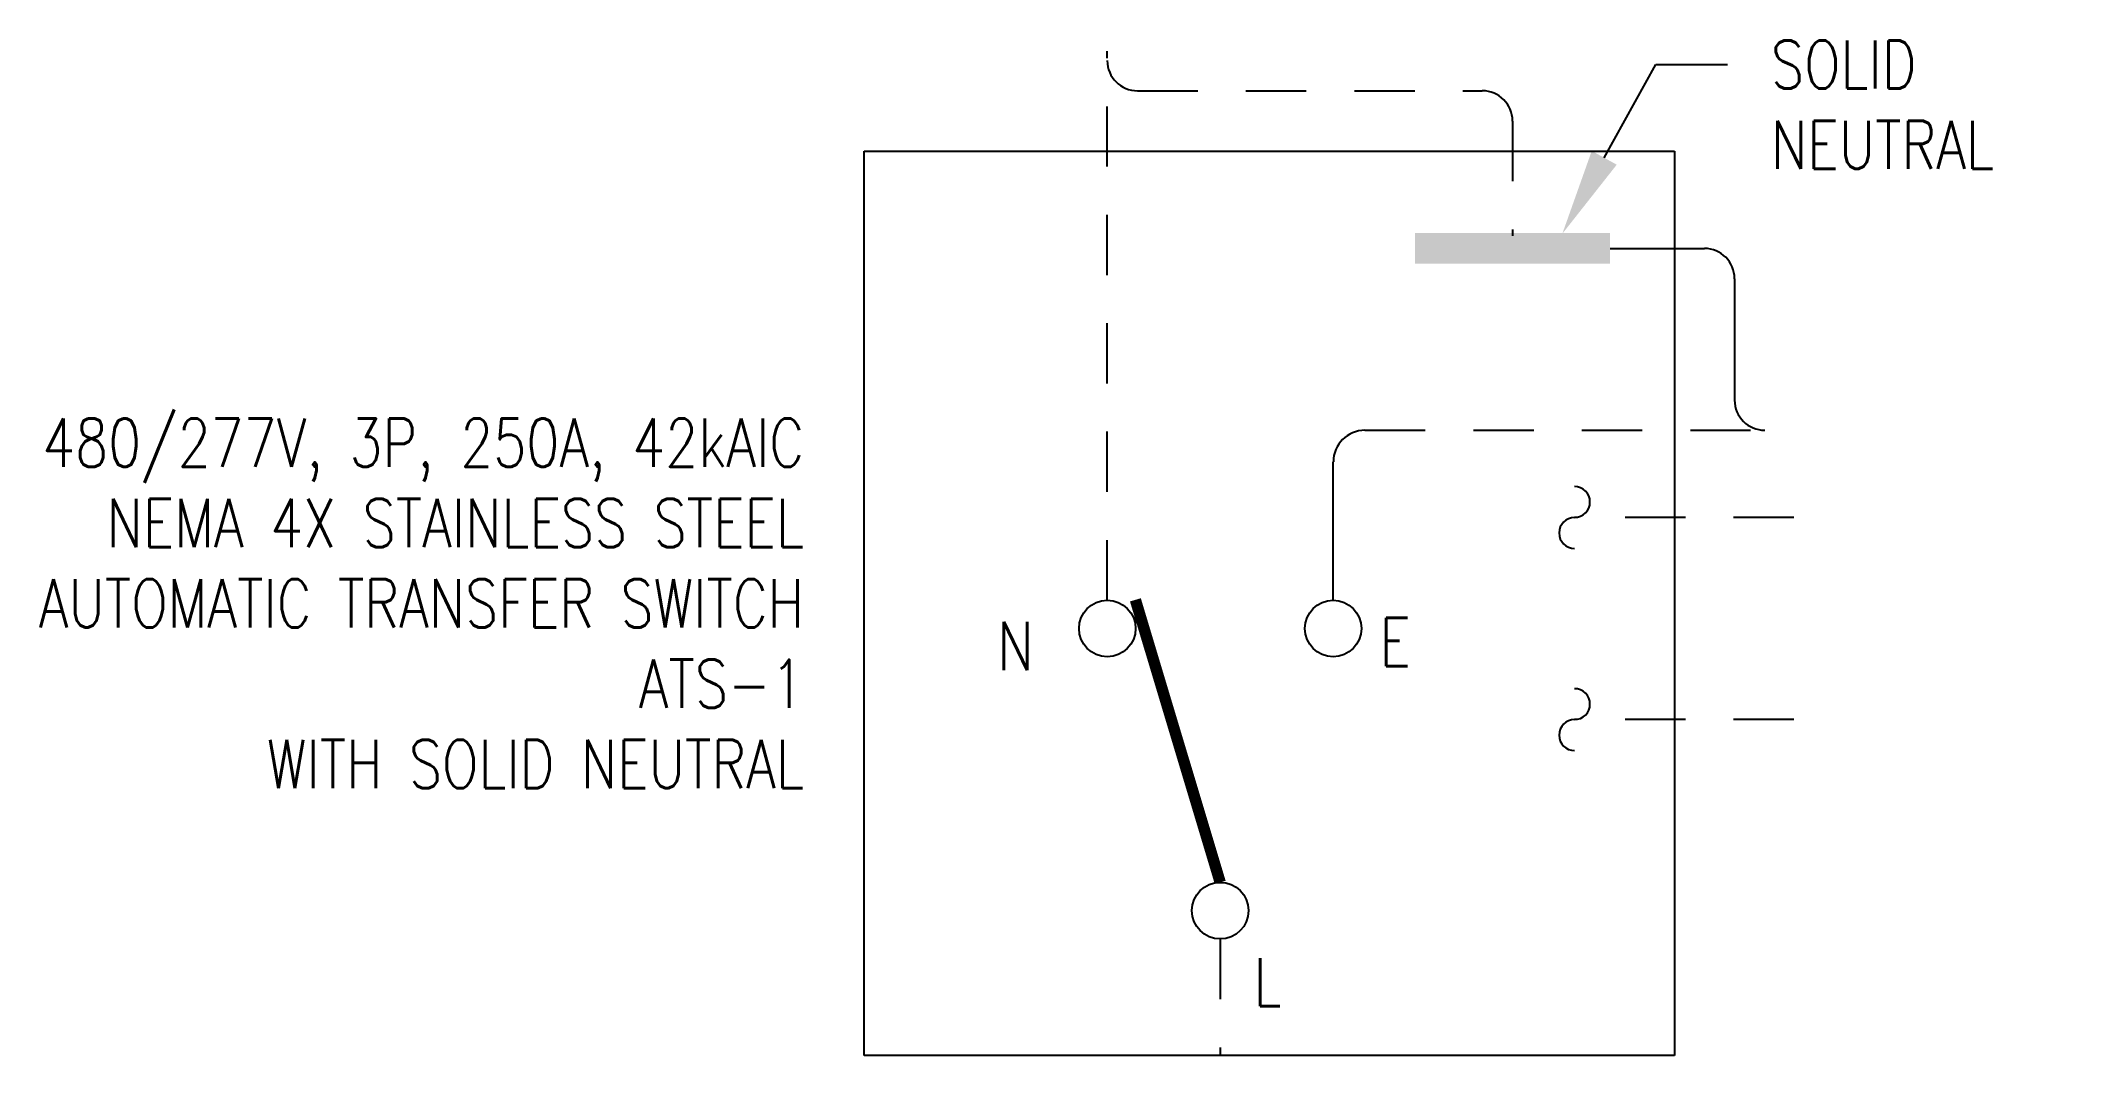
# Model space of a CAD drawing. Header units: inches. Extents: x -2.21 to 1.98, y -1.88 to 0.23.
import ezdxf
from ezdxf import colors
from ezdxf.entities.mleader import LeaderData, LeaderLine
from ezdxf.math import Vec2, Vec3

# ---------------------------------------------------------------- set-up
doc = ezdxf.new("R2010")
doc.units = ezdxf.units.IN
doc.header["$MEASUREMENT"] = 0
doc.linetypes.add('HIDDEN2', pattern=[0.1875, 0.125, -0.0625])
doc.layers.add('E_ELECT_ANNO', color=7, linetype='Continuous')
doc.layers.add('E_ELECT_EQUIP', color=2, linetype='Continuous')
doc.styles.add('EDEC 0.1', font='romans.shx', dxfattribs={"width": 0.8, "height": 0.1})

msp = doc.modelspace()

# ---------------------------------------------------------------- hatches: boundary and pattern name
at = {"layer": 'E_ELECT_EQUIP'}
msp.add_hatch(color=256, dxfattribs=at).paths.add_polyline_path([(1.0428, -0.1704), (0.6384, -0.1704), (0.6384, -0.234), (1.0428, -0.234)])

# ---------------------------------------------------------------- linework, layer by layer
at = {"layer": 'E_ELECT_EQUIP', "color": 0, "linetype": 'HIDDEN2'}
for p, q in [((0, -0.9323), (0, 0.2075)), ((0.0627, 0.125), (0.7779, 0.125)), ((0.8406, 0.0623), (0.8406, -0.176)), ((0.5345, -0.5794), (1.4241, -0.5794)), ((1.4241, -0.7606), (0.9692, -0.7606)), ((1.4241, -1.1801), (0.9692, -1.18)), ((0.2342, -1.6352), (0.2342, -1.8773))]:
    msp.add_line(p, q, dxfattribs=at)
at = {"layer": 'E_ELECT_EQUIP', "color": 0}
for p, q in [((-0.5042, 0), (1.1763, 0)), ((-0.5042, -1.8773), (-0.5042, 0)), ((1.1763, 0), (1.1763, -1.8773)), ((1.0428, -0.2022), (1.2386, -0.2022)), ((1.3013, -0.2649), (1.3013, -0.5169)), ((0.4688, -0.9314), (0.4688, -0.6451)), ((1.1763, -1.8773), (-0.5042, -1.8773))]:
    msp.add_line(p, q, dxfattribs=at)
at = {"layer": 'E_ELECT_EQUIP', "color": 0, "const_width": 0.0235}
msp.add_lwpolyline([(0.2342, -1.5179), (0.0583, -0.9314)], dxfattribs=at)
at = {"layer": 'E_ELECT_EQUIP', "color": 0}
for centre in [(0, -0.9909), (0.4685, -0.9909), (0.2342, -1.5765)]:
    msp.add_circle(centre, 0.0587, dxfattribs=at)
at = {"layer": 'E_ELECT_EQUIP', "color": 0, "linetype": 'HIDDEN2'}
msp.add_arc((0.0627, 0.1877), 0.0627, 180, 270, dxfattribs=at)
at = {"layer": 'E_ELECT_EQUIP', "color": 0}
for centre, radius, start, end in [((0.7779, 0.0623), 0.0627, 0, 90), ((1.2386, -0.2649), 0.0627, 0, 90), ((1.3638, -0.5169), 0.0625, 180, 270), ((0.5345, -0.6451), 0.0656, 90, 180), ((0.9692, -0.7284), 0.0321, 270, 90), ((0.9692, -0.7927), 0.0321, 90, 270), ((0.9692, -1.1479), 0.0321, 270, 90), ((0.9692, -1.2122), 0.0321, 90, 270)]:
    msp.add_arc(centre, radius, start, end, dxfattribs=at)

# ---------------------------------------------------------------- texts
at = {"layer": 'E_ELECT_ANNO', "style": 'EDEC 0.1', "width": 0.8}
for s, p in [('N', (-0.2282, -1.0774)), ('E', (0.5647, -1.0691)), ('L', (0.3032, -1.7749))]:
    msp.add_text(s, height=0.1, dxfattribs=at).set_placement(p)
at = {"layer": 'E_ELECT_ANNO', "insert": (-0.6292, -0.9387), "char_height": 0.1, "width": 1.883588, "attachment_point": 6, "style": 'EDEC 0.1'}
msp.add_mtext('480/277V, 3P, 250A, 42kAIC \\PNEMA 4X STAINLESS STEEL\\PAUTOMATIC TRANSFER SWITCH  \\PATS-1\\PWITH SOLID NEUTRAL', dxfattribs=at)

# ---------------------------------------------------------------- leaders
at = {"layer": 'E_ELECT_ANNO'}
ml = msp.add_multileader_mtext('Standard', dxfattribs=at)
ml.set_content('SOLID\\PNEUTRAL', color=256, style='EDEC 0.1')
ml.set_leader_properties()
ml.build(insert=Vec2(0, 0))
ml.multileader.update_dxf_attribs({"dogleg_length": 0.36, "arrow_head_size": 0.18})
ctx = ml.context
ctx.base_point, ctx.char_height, ctx.arrow_head_size, ctx.landing_gap_size, ctx.plane_origin = Vec3(1.2868, 0.1796), 0.1, 0.18, 0.09, Vec3(-7.4926, -1.137)
notes = []
notes.append((ctx, [(0, (1, 1, 0), (1.1377, 0.1796), (1, 0), 0.1491, [(0, [(0.9439, -0.1716)], 0, [])])]))
ctx.mtext.insert, ctx.mtext.flow_direction = Vec3(1.3768, 0.2296), 5
for ctx, leaders in notes:
    for number, flags, end, landing, length, lines in leaders:
        leader = LeaderData()
        leader.index, (leader.has_last_leader_line, leader.has_dogleg_vector, leader.attachment_direction) = number, flags
        leader.last_leader_point, leader.dogleg_vector, leader.dogleg_length = Vec3(end), Vec3(landing), length
        for number, points, colour, breaks in lines:
            line = LeaderLine()
            line.index, line.vertices, line.color, line.breaks = number, Vec3.list(points), colors.encode_raw_color(colour), breaks
            leader.lines.append(line)
        ctx.leaders.append(leader)

doc.saveas('drawing.dxf')
